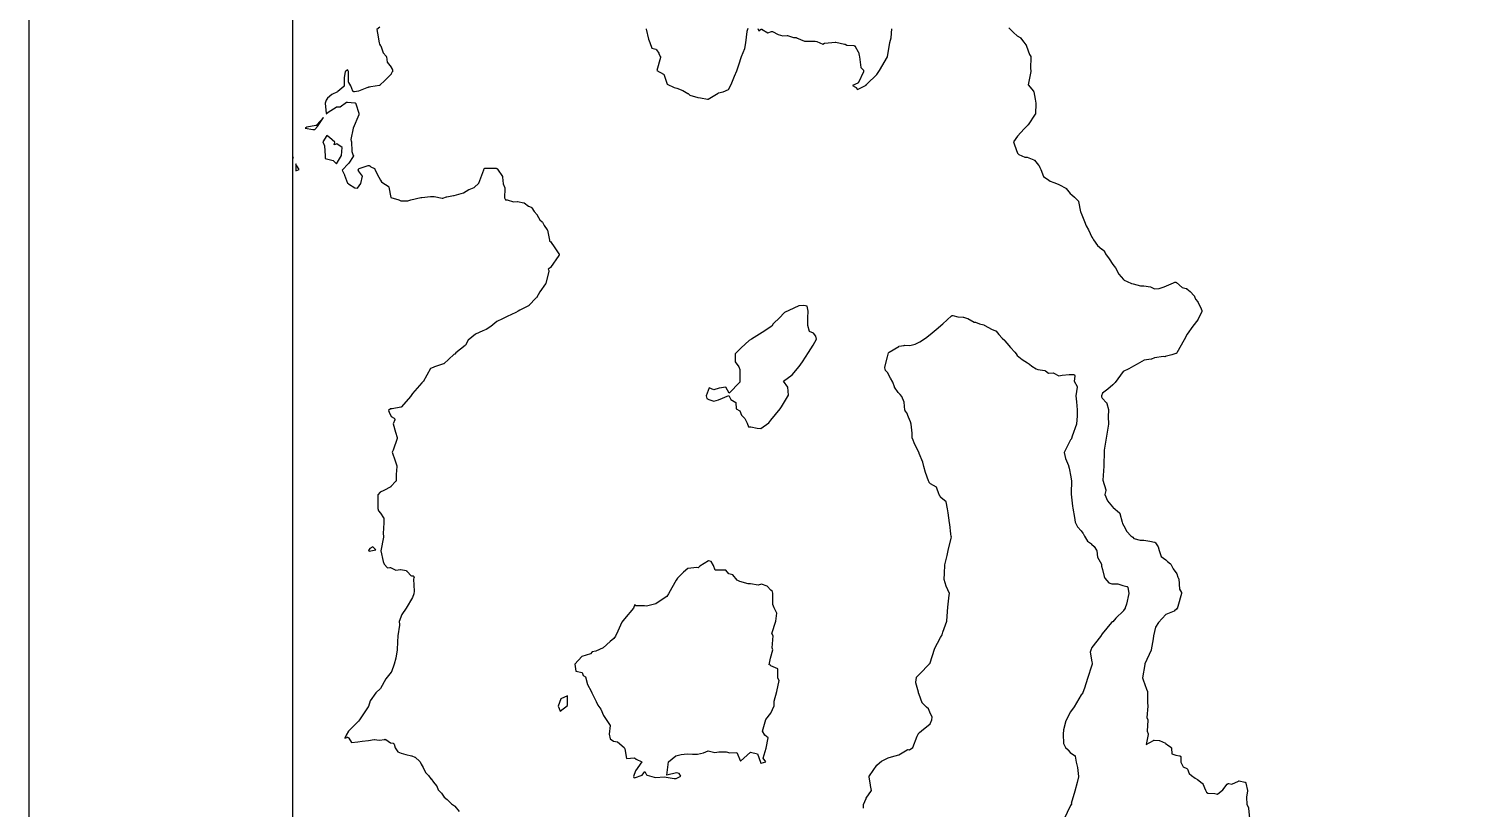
# Model space of a CAD drawing. Header units: millimetres. Extents: x 0 to 600, y 0 to 900.
# Drawn here: x 0 to 71.2, y 190.7 to 229.1 of the extents above; entities that cross this region are included whole.
import ezdxf

# ---------------------------------------------------------------- set-up
doc = ezdxf.new("R2010")
doc.units = ezdxf.units.MM
for name, color, linetype in [('CORTE', 1, 'Continuous'), ('GRABADO', 5, 'Continuous'), ('HOJA', 8, 'Continuous')]:
    doc.layers.add(name, color=color, linetype=linetype)

msp = doc.modelspace()

# ---------------------------------------------------------------- linework, layer by layer
at = {"layer": 'CORTE'}
for points in [[(13, 186.268), (13, 207.597), (13, 207.771), (13, 207.884), (13, 208.196), (13, 209.213), (13, 210.096), (13, 211.652), (13, 233.878)], [(30.394, 229.077), (30.399, 229.06), (30.4, 229.058), (30.522, 228.568), (30.577, 228.408), (30.673, 228.132), (30.87, 228.073), (30.877, 228.072), (30.888, 228.066), (30.898, 228.06), (30.904, 228.053), (30.906, 228.051), (30.91, 228.047), (31.026, 227.882), (31.029, 227.878), (31.031, 227.873), (31.099, 227.72), (31.102, 227.713), (31.105, 227.7), (31.105, 227.689), (31.105, 227.677), (31.103, 227.67), (30.93, 227.028), (31.251, 226.849), (31.255, 226.846), (31.262, 226.842), (31.271, 226.833), (31.278, 226.823), (31.281, 226.817), (31.284, 226.812), (31.285, 226.807), (31.43, 226.35), (31.779, 226.186), (31.907, 226.163), (31.914, 226.163), (32.201, 226.048), (32.207, 226.046), (32.46, 225.894), (32.465, 225.89), (32.559, 225.811), (32.94, 225.698), (32.94, 225.698), (32.948, 225.7), (32.96, 225.7), (32.967, 225.699), (33.082, 225.679), (33.427, 225.623), (33.427, 225.623), (33.451, 225.619), (33.544, 225.67), (33.951, 225.917), (33.961, 225.922), (34.188, 225.976), (34.456, 226.096), (34.587, 226.332), (34.754, 226.745), (34.861, 227.02), (34.958, 227.304), (34.958, 227.305), (35.103, 227.716), (35.259, 228.107), (35.312, 228.395), (35.373, 228.945), (35.374, 228.95), (35.376, 228.957), (35.432, 229.106)], [(35.907, 229.103), (35.948, 228.981), (36.034, 229.049), (36.04, 229.053), (36.044, 229.055), (36.052, 229.06), (36.061, 229.062), (36.07, 229.064), (36.085, 229.064), (36.094, 229.062), (36.1, 229.06), (36.108, 229.058), (36.114, 229.055), (36.402, 228.886), (36.579, 228.952), (36.585, 228.954), (36.594, 228.955), (36.61, 228.955), (36.62, 228.953), (36.629, 228.95), (36.898, 228.807), (37.132, 228.73), (37.338, 228.755), (37.343, 228.755), (37.352, 228.755), (37.361, 228.754), (37.369, 228.752), (37.66, 228.647), (37.798, 228.647), (37.814, 228.643), (38.192, 228.473), (38.692, 228.473), (38.702, 228.473), (38.717, 228.469), (38.721, 228.467), (38.802, 228.458), (38.807, 228.457), (38.813, 228.455), (39.108, 228.328), (39.184, 228.366), (39.196, 228.371), (39.207, 228.372), (39.708, 228.424), (39.742, 228.424), (39.75, 228.423), (40.177, 228.33), (40.184, 228.329), (40.196, 228.324), (40.282, 228.279), (40.637, 228.254), (40.643, 228.253), (40.652, 228.251), (40.661, 228.248), (40.67, 228.243), (40.681, 228.235), (40.69, 228.224), (40.694, 228.218), (40.848, 227.946), (40.85, 227.942), (40.854, 227.934), (40.856, 227.929), (40.9, 227.766), (40.914, 227.704), (40.915, 227.7), (40.974, 227.184), (41.098, 227.04), (41.102, 227.034), (41.106, 227.026), (41.11, 227.017), (41.111, 227.011), (41.113, 227.005), (41.113, 226.994), (41.112, 226.982), (41.11, 226.974), (41.109, 226.969), (41.106, 226.964), (40.852, 226.442), (40.849, 226.436), (40.841, 226.425), (40.833, 226.416), (40.826, 226.411), (40.82, 226.407), (40.557, 226.292), (40.705, 226.208), (40.709, 226.205), (40.714, 226.201), (40.721, 226.195), (40.725, 226.19), (40.804, 226.089), (41.229, 226.313), (41.245, 226.323), (41.246, 226.327), (41.249, 226.334), (41.255, 226.344), (41.26, 226.35), (41.263, 226.353), (41.77, 226.831), (41.886, 227.032), (42.282, 227.709), (42.282, 227.709), (42.398, 228.399), (42.461, 228.64), (42.505, 229.082)], [(48.264, 229.125), (48.499, 228.897), (48.671, 228.739), (48.817, 228.651), (48.822, 228.648), (48.829, 228.642), (48.834, 228.637), (49.006, 228.431), (49.109, 228.299), (49.113, 228.293), (49.118, 228.283), (49.12, 228.279), (49.219, 228.001), (49.289, 227.818), (49.342, 227.724), (49.344, 227.721), (49.347, 227.714), (49.349, 227.705), (49.351, 227.695), (49.351, 227.687), (49.325, 227.134), (49.345, 227.005), (49.346, 226.997), (49.345, 226.988), (49.345, 226.983), (49.223, 226.32), (49.223, 226.318), (49.223, 226.317), (49.477, 226.005), (49.48, 226), (49.481, 225.998), (49.484, 225.992), (49.488, 225.982), (49.489, 225.976), (49.559, 225.62), (49.597, 225.421), (49.598, 225.415), (49.598, 225.409), (49.574, 224.903), (49.572, 224.894), (49.57, 224.887), (49.568, 224.88), (49.563, 224.872), (49.21, 224.352), (49.208, 224.349), (49.204, 224.343), (49.015, 224.164), (48.685, 223.797), (48.493, 223.513), (48.551, 223.367), (48.551, 223.365), (48.693, 222.955), (48.716, 222.923), (48.75, 222.891), (49.056, 222.762), (49.147, 222.765), (49.156, 222.765), (49.171, 222.761), (49.497, 222.628), (49.501, 222.627), (49.509, 222.622), (49.515, 222.618), (49.52, 222.614), (49.525, 222.609), (49.727, 222.373), (49.731, 222.369), (49.736, 222.361), (49.798, 222.249), (49.841, 222.163), (49.843, 222.159), (49.973, 221.805), (50.235, 221.624), (50.292, 221.589), (50.475, 221.508), (50.688, 221.438), (50.693, 221.437), (50.752, 221.408), (51.071, 221.229), (51.076, 221.226), (51.086, 221.218), (51.091, 221.212), (51.292, 220.969), (51.368, 220.912), (51.369, 220.911), (51.502, 220.798), (51.679, 220.611), (51.682, 220.608), (51.687, 220.601), (51.692, 220.592), (51.695, 220.584), (51.697, 220.577), (51.8, 220.07), (51.808, 220.049), (51.831, 220.003), (51.832, 220.001), (51.997, 219.6), (51.998, 219.598), (52.072, 219.386), (52.192, 219.182), (52.195, 219.178), (52.351, 218.824), (52.394, 218.759), (52.427, 218.701), (52.638, 218.414), (52.852, 218.24), (52.853, 218.239), (52.954, 218.149), (52.96, 218.144), (52.967, 218.134), (52.971, 218.127), (52.974, 218.122), (53.019, 218.001), (53.198, 217.751), (53.392, 217.481), (53.452, 217.398), (53.516, 217.319), (53.519, 217.315), (53.523, 217.308), (53.686, 217.007), (53.904, 216.74), (53.943, 216.715), (54.094, 216.647), (54.096, 216.647), (54.312, 216.536), (54.38, 216.529), (54.386, 216.529), (54.742, 216.431), (54.898, 216.436), (54.906, 216.436), (55.235, 216.374), (55.244, 216.371), (55.436, 216.277), (55.663, 216.295), (55.919, 216.376), (56.379, 216.575), (56.38, 216.576), (56.443, 216.601), (56.452, 216.604), (56.463, 216.605), (56.472, 216.605), (56.481, 216.604), (56.49, 216.602), (56.499, 216.598), (56.506, 216.594), (56.51, 216.592), (56.514, 216.589), (56.799, 216.347), (57.003, 216.305), (57.01, 216.304), (57.021, 216.299), (57.028, 216.296), (57.034, 216.292), (57.039, 216.288), (57.199, 216.142), (57.395, 215.932), (57.397, 215.93), (57.403, 215.922), (57.408, 215.914), (57.409, 215.911), (57.465, 215.769), (57.573, 215.636), (57.578, 215.629), (57.703, 215.381), (57.704, 215.377), (57.767, 215.213), (57.769, 215.207), (57.77, 215.2), (57.771, 215.191), (57.771, 215.184), (57.771, 215.177), (57.769, 215.17), (57.767, 215.162), (57.765, 215.156), (57.581, 214.769), (57.578, 214.763), (57.573, 214.756), (57.331, 214.448), (57.054, 214.043), (56.901, 213.77), (56.901, 213.77), (56.531, 213.123), (56.529, 213.12), (56.525, 213.115), (56.521, 213.11), (56.516, 213.105), (56.509, 213.1), (56.501, 213.096), (56.494, 213.093), (56.491, 213.092), (56.296, 213.032), (56.294, 213.032), (55.967, 212.944), (55.957, 212.941), (55.943, 212.941), (55.884, 212.944), (55.442, 212.884), (55.283, 212.815), (55.272, 212.812), (54.924, 212.774), (54.582, 212.567), (54.412, 212.473), (54.168, 212.342), (53.903, 212.213), (53.502, 211.671), (53.498, 211.666), (53.383, 211.551), (53.381, 211.55), (53.145, 211.347), (53.143, 211.346), (52.871, 211.149), (52.824, 211.01), (52.827, 210.969), (52.869, 210.895), (53.081, 210.668), (53.083, 210.666), (53.091, 210.657), (53.097, 210.642), (53.099, 210.636), (53.176, 210.344), (53.178, 210.339), (53.178, 210.332), (53.179, 210.326), (53.178, 210.32), (53.15, 209.985), (53.176, 209.638), (53.177, 209.631), (53.176, 209.621), (53.175, 209.618), (53.103, 209.218), (53.061, 208.931), (53.061, 208.93), (52.961, 208.34), (52.963, 208.243), (52.963, 208.24), (52.935, 207.618), (52.94, 207.55), (52.94, 207.545), (52.893, 206.87), (53.041, 206.393), (53.042, 206.388), (53.043, 206.38), (53.044, 206.372), (53.044, 206.366), (53.043, 206.36), (53.041, 206.353), (52.989, 206.163), (53.124, 205.837), (53.378, 205.543), (53.38, 205.542), (53.385, 205.539), (53.387, 205.538), (53.391, 205.534), (53.407, 205.519), (53.707, 205.259), (53.712, 205.254), (53.721, 205.243), (53.727, 205.23), (53.729, 205.222), (53.845, 204.791), (53.868, 204.723), (53.92, 204.612), (54.083, 204.343), (54.275, 204.128), (54.365, 204.052), (54.368, 204.049), (54.416, 203.998), (54.732, 203.912), (54.906, 203.909), (54.911, 203.908), (55.209, 203.858), (55.211, 203.858), (55.443, 203.808), (55.448, 203.806), (55.458, 203.802), (55.471, 203.793), (55.476, 203.788), (55.48, 203.783), (55.484, 203.778), (55.611, 203.58), (55.613, 203.575), (55.614, 203.572), (55.675, 203.405), (55.676, 203.403), (55.764, 203.1), (55.99, 202.945), (55.994, 202.941), (56.082, 202.86), (56.232, 202.743), (56.234, 202.741), (56.241, 202.735), (56.247, 202.725), (56.249, 202.721), (56.366, 202.504), (56.532, 202.259), (56.535, 202.253), (56.537, 202.248), (56.594, 202.095), (56.626, 202.02), (56.628, 202.015), (56.631, 202.006), (56.631, 202), (56.678, 201.499), (56.762, 201.327), (56.766, 201.317), (56.768, 201.308), (56.768, 201.305), (56.769, 201.297), (56.768, 201.288), (56.768, 201.283), (56.767, 201.278), (56.585, 200.645), (56.578, 200.589), (56.577, 200.584), (56.575, 200.577), (56.572, 200.57), (56.567, 200.561), (56.561, 200.554), (56.522, 200.511), (56.519, 200.509), (56.426, 200.423), (56.419, 200.417), (56.407, 200.41), (55.989, 200.241), (55.643, 199.862), (55.492, 199.625), (55.383, 199.202), (55.378, 199.05), (55.377, 199.044), (55.276, 198.502), (55.274, 198.495), (55.271, 198.489), (54.966, 197.813), (54.963, 197.808), (54.959, 197.801), (54.959, 197.799), (54.958, 197.793), (54.854, 197.135), (54.884, 197.039), (54.97, 196.802), (55.051, 196.569), (55.094, 196.459), (55.095, 196.456), (55.097, 196.447), (55.098, 196.439), (55.098, 196.436), (55.09, 195.898), (55.109, 195.747), (55.109, 195.74), (55.109, 195.735), (55.069, 195.18), (55.108, 195.068), (55.11, 195.061), (55.112, 195.049), (55.079, 194.499), (55.119, 194.37), (55.12, 194.366), (55.121, 194.36), (55.122, 194.351), (55.121, 194.345), (55.121, 194.34), (55.031, 193.843), (55.385, 194.049), (55.394, 194.054), (55.412, 194.059), (55.424, 194.059), (55.665, 194.045), (55.673, 194.044), (55.682, 194.042), (55.688, 194.04), (55.98, 193.908), (55.984, 193.906), (55.987, 193.904), (56.079, 193.836), (56.243, 193.715), (56.246, 193.713), (56.25, 193.71), (56.256, 193.702), (56.264, 193.69), (56.269, 193.678), (56.271, 193.668), (56.293, 193.387), (56.485, 193.327), (56.678, 193.296), (56.681, 193.295), (56.69, 193.293), (56.7, 193.288), (56.704, 193.286), (56.708, 193.283), (56.715, 193.277), (56.721, 193.271), (56.725, 193.266), (56.731, 193.256), (56.735, 193.247), (56.737, 193.238), (56.738, 193.23), (56.739, 193.224), (56.739, 192.979), (56.845, 192.751), (57.023, 192.672), (57.029, 192.669), (57.033, 192.666), (57.038, 192.662), (57.043, 192.657), (57.046, 192.654), (57.055, 192.644), (57.06, 192.633), (57.141, 192.427), (57.255, 192.325), (57.443, 192.184), (57.549, 192.129), (57.554, 192.126), (57.793, 191.946), (57.8, 191.94), (57.808, 191.93), (57.813, 191.924), (57.816, 191.917), (57.95, 191.604), (58.002, 191.497), (58.063, 191.45), (58.405, 191.437), (58.408, 191.437), (58.414, 191.436), (58.54, 191.401), (58.804, 191.625), (59.024, 191.898), (59.028, 191.902), (59.032, 191.906), (59.04, 191.912), (59.048, 191.917), (59.052, 191.919), (59.057, 191.921), (59.069, 191.925), (59.09, 191.925), (59.098, 191.923), (59.25, 191.889), (59.576, 192.051), (59.588, 192.056), (59.6, 192.057), (59.607, 192.057), (59.614, 192.057), (59.883, 192.001), (59.891, 192), (59.908, 191.992), (59.919, 191.984), (59.924, 191.98), (59.929, 191.975), (59.933, 191.969), (59.937, 191.963), (59.94, 191.955), (59.942, 191.949), (59.944, 191.944), (60.017, 191.586), (60.018, 191.58), (60.018, 191.574), (60.018, 191.57), (60.018, 191.564), (59.971, 191.261), (59.985, 190.899), (60.068, 190.747), (60.072, 190.74), (60.074, 190.732), (60.076, 190.727), (60.076, 190.721), (60.122, 190.2)]]:
    msp.add_lwpolyline(points, dxfattribs=at)
for points in [[(36.442, 209.686), (36.543, 209.81), (36.999, 210.37), (37.06, 210.464), (37.404, 211.039), (37.383, 211.436), (37.164, 211.731), (37.595, 212.041), (37.93, 212.455), (38.108, 212.692), (38.405, 213.144), (38.627, 213.505), (38.793, 213.808), (38.758, 213.945), (38.644, 214.095), (38.439, 214.187), (38.364, 214.483), (38.364, 214.853), (38.382, 215.181), (38.326, 215.42), (38.162, 215.468), (37.916, 215.445), (37.678, 215.334), (37.22, 215.123), (37.176, 215.087), (36.979, 214.871), (36.66, 214.564), (36.587, 214.44), (36.118, 214.13), (35.715, 213.892), (35.596, 213.802), (35.469, 213.736), (35.085, 213.381), (34.781, 213.073), (34.781, 212.695), (34.973, 212.445), (35.019, 212.303), (35.019, 211.684), (34.497, 211.146), (34.319, 211.432), (34.003, 211.395), (33.742, 211.315), (33.507, 211.414), (33.36, 211.016), (33.393, 210.887), (33.494, 210.826), (33.734, 210.758), (33.964, 210.811), (34.478, 211.024), (34.568, 210.826), (34.817, 210.682), (34.836, 210.37), (35.011, 210.27), (35.097, 210.059), (35.258, 209.892), (35.374, 209.661), (35.437, 209.483), (35.562, 209.489), (35.874, 209.418), (36.057, 209.399), (36.442, 209.686)], [(31.877, 192.178), (32.103, 192.296), (32.021, 192.43), (31.896, 192.458), (31.414, 192.341), (31.505, 193.001), (31.862, 193.295), (32.119, 193.35), (32.416, 193.395), (32.677, 193.377), (32.934, 193.377), (33.224, 193.44), (33.458, 193.539), (33.784, 193.459), (33.981, 193.494), (34.343, 193.494), (34.519, 193.437), (34.875, 193.459), (35.045, 193.031), (35.534, 193.476), (35.892, 193.398), (36.037, 192.987), (36.057, 192.929), (36.071, 192.927), (36.296, 193), (36.163, 193.17), (36.32, 193.674), (36.406, 194.17), (36.251, 194.302), (36.127, 194.514), (36.296, 195.08), (36.537, 195.399), (36.712, 195.756), (36.705, 195.987), (36.834, 196.453), (36.952, 196.995), (36.892, 197.111), (36.892, 197.567), (36.534, 197.729), (36.53, 197.752), (36.465, 197.764), (36.528, 198.105), (36.648, 198.512), (36.603, 198.608), (36.655, 199.198), (36.598, 199.31), (36.792, 199.923), (36.838, 200.311), (36.705, 200.571), (36.638, 200.735), (36.638, 201.291), (36.624, 201.383), (36.549, 201.452), (36.354, 201.652), (36.078, 201.745), (35.917, 201.693), (35.548, 201.765), (35.432, 201.765), (35.007, 201.874), (34.975, 201.889), (34.887, 201.931), (34.678, 202.203), (34.467, 202.245), (34.333, 202.426), (33.792, 202.426), (33.722, 202.654), (33.596, 202.86), (33.476, 202.893), (33.043, 202.626), (32.962, 202.55), (32.903, 202.567), (32.451, 202.521), (32.246, 202.333), (31.95, 202.031), (31.874, 201.947), (31.664, 201.559), (31.507, 201.259), (31.425, 201.129), (31.282, 201.06), (30.883, 200.771), (30.424, 200.653), (30.317, 200.683), (29.894, 200.683), (29.837, 200.734), (29.774, 200.564), (29.34, 200.03), (29.205, 199.868), (29.008, 199.421), (28.888, 199.176), (28.815, 199.063), (28.626, 198.915), (28.277, 198.614), (27.919, 198.447), (27.749, 198.404), (27.652, 198.319), (27.233, 198.176), (26.896, 197.8), (26.944, 197.467), (27.244, 197.391), (27.306, 197.253), (27.421, 197.175), (27.515, 196.799), (27.692, 196.467), (27.724, 196.394), (27.78, 196.301), (27.933, 195.973), (28.021, 195.779), (28.162, 195.594), (28.302, 195.279), (28.368, 195.179), (28.428, 195.087), (28.628, 194.788), (28.584, 194.355), (28.63, 194.131), (28.789, 194.006), (28.982, 193.984), (29.316, 193.706), (29.333, 193.677), (29.353, 193.642), (29.438, 193.165), (29.829, 193.19), (29.916, 193.121), (30.196, 192.991), (29.871, 192.559), (29.77, 192.274), (29.795, 192.228), (29.819, 192.21), (30.206, 192.332), (30.342, 192.513), (30.415, 192.36), (30.453, 192.337), (30.803, 192.246), (30.861, 192.226), (31.311, 192.256), (31.385, 192.244), (31.779, 192.178), (31.877, 192.178)], [(26.533, 195.776), (26.533, 196.242), (26.204, 196.101), (26.068, 195.74), (26.109, 195.628), (26.173, 195.492), (26.533, 195.776)]]:
    msp.add_lwpolyline(points, close=True, dxfattribs=at)
at = {"layer": 'GRABADO'}
for points in [[(13, 190.714), (13, 215.903), (13, 215.903), (13, 216.03), (13, 222.737), (13.024, 222.737), (13.005, 222.783), (13.003, 222.788), (13.001, 222.795), (13, 222.802), (13, 222.807), (13, 241.224)], [(17.285, 229.17), (17.142, 229.048), (17.165, 228.868), (17.253, 228.398), (17.266, 228.33), (17.322, 228.246), (17.326, 228.239), (17.454, 227.901), (17.591, 227.735), (17.595, 227.729), (17.598, 227.725), (17.6, 227.72), (17.603, 227.713), (17.605, 227.706), (17.606, 227.7), (17.643, 227.443), (17.841, 227.188), (17.844, 227.184), (17.896, 227.094), (17.898, 227.089), (17.899, 227.086), (17.902, 227.078), (17.904, 227.067), (17.907, 226.996), (17.907, 226.989), (17.906, 226.979), (17.903, 226.969), (17.901, 226.963), (17.899, 226.96), (17.845, 226.866), (17.842, 226.861), (17.837, 226.855), (17.512, 226.514), (17.308, 226.316), (17.304, 226.312), (17.299, 226.308), (17.29, 226.303), (17.278, 226.299), (17.272, 226.297), (16.833, 226.227), (16.755, 226.202), (16.748, 226.2), (16.739, 226.199), (16.726, 226.199), (16.723, 226.2), (16.238, 226.012), (16.232, 226.01), (16.226, 226.009), (16.035, 225.977), (16.029, 225.976), (16.022, 225.976), (16.013, 225.977), (15.999, 225.981), (15.99, 225.985), (15.985, 225.988), (15.979, 225.992), (15.974, 225.996), (15.965, 226.005), (15.958, 226.017), (15.857, 226.267), (15.757, 226.437), (15.754, 226.441), (15.751, 226.45), (15.748, 226.46), (15.746, 226.469), (15.746, 226.473), (15.746, 226.976), (15.709, 227.046), (15.693, 227.057), (15.57, 226.955), (15.529, 226.677), (15.529, 226.297), (15.528, 226.291), (15.527, 226.286), (15.526, 226.28), (15.523, 226.271), (15.521, 226.266), (15.519, 226.262), (15.513, 226.254), (15.506, 226.246), (15.214, 225.994), (15.212, 225.992), (15.204, 225.986), (14.919, 225.854), (14.699, 225.667), (14.634, 225.572), (14.588, 225.423), (14.648, 224.918), (14.649, 224.911), (14.648, 224.899), (14.647, 224.895), (14.74, 224.97), (14.743, 224.973), (15.128, 225.224), (15.135, 225.228), (15.139, 225.23), (15.151, 225.234), (15.164, 225.235), (15.329, 225.235), (15.649, 225.463), (15.656, 225.467), (15.662, 225.469), (15.672, 225.473), (15.685, 225.474), (15.692, 225.474), (16.045, 225.443), (16.051, 225.442), (16.059, 225.44), (16.068, 225.435), (16.076, 225.431), (16.084, 225.424), (16.09, 225.418), (16.096, 225.41), (16.1, 225.403), (16.103, 225.397), (16.105, 225.393), (16.242, 224.929), (16.243, 224.923), (16.25, 224.876), (16.251, 224.87), (16.251, 224.861), (16.251, 224.853), (16.249, 224.846), (16.247, 224.839), (15.969, 224.193), (15.849, 223.635), (15.879, 223.545), (15.881, 223.539), (15.883, 223.53), (15.909, 223.036), (15.976, 222.851), (15.977, 222.848), (15.979, 222.84), (15.98, 222.827), (15.98, 222.819), (15.978, 222.81), (15.975, 222.8), (15.971, 222.792), (15.968, 222.787), (15.749, 222.461), (15.745, 222.456), (15.422, 222.12), (15.548, 221.888), (15.55, 221.883), (15.699, 221.483), (15.72, 221.467), (15.725, 221.461), (15.739, 221.444), (16.049, 221.256), (16.178, 221.23), (16.345, 221.47), (16.437, 221.829), (16.237, 222.09), (16.23, 222.1), (16.227, 222.109), (16.226, 222.113), (16.225, 222.119), (16.223, 222.128), (16.223, 222.138), (16.225, 222.148), (16.228, 222.159), (16.231, 222.166), (16.235, 222.172), (16.243, 222.184), (16.253, 222.193), (16.26, 222.197), (16.268, 222.202), (16.713, 222.355), (16.719, 222.356), (16.728, 222.358), (16.741, 222.358), (16.75, 222.356), (16.762, 222.353), (16.773, 222.347), (16.779, 222.343), (16.783, 222.34), (16.845, 222.284), (17.014, 222.198), (17.019, 222.194), (17.026, 222.189), (17.035, 222.18), (17.04, 222.172), (17.042, 222.168), (17.044, 222.165), (17.146, 221.93), (17.323, 221.623), (17.361, 221.549), (17.43, 221.501), (17.691, 221.334), (17.698, 221.33), (17.707, 221.321), (17.71, 221.318), (17.715, 221.311), (17.72, 221.303), (17.723, 221.296), (17.726, 221.286), (17.818, 220.773), (18.213, 220.666), (18.219, 220.664), (18.224, 220.661), (18.321, 220.612), (18.659, 220.612), (18.806, 220.657), (19.302, 220.776), (19.311, 220.778), (19.318, 220.778), (19.345, 220.778), (19.782, 220.818), (19.858, 220.828), (19.863, 220.829), (19.88, 220.829), (19.893, 220.826), (19.898, 220.824), (19.901, 220.823), (19.962, 220.818), (20.348, 220.748), (20.381, 220.748), (20.57, 220.814), (20.576, 220.817), (20.906, 220.868), (20.909, 220.868), (20.943, 220.871), (21.409, 221.007), (21.672, 221.165), (21.676, 221.168), (21.922, 221.276), (22.154, 221.482), (22.401, 222.138), (22.405, 222.154), (22.406, 222.158), (22.408, 222.163), (22.42, 222.187), (22.424, 222.194), (22.429, 222.2), (22.436, 222.207), (22.443, 222.212), (22.447, 222.215), (22.457, 222.22), (22.475, 222.225), (22.496, 222.225), (22.516, 222.219), (22.521, 222.216), (23.013, 222.216), (23.025, 222.215), (23.035, 222.212), (23.042, 222.208), (23.053, 222.202), (23.058, 222.198), (23.059, 222.197), (23.06, 222.196), (23.067, 222.192), (23.076, 222.182), (23.08, 222.178), (23.322, 221.809), (23.325, 221.804), (23.328, 221.798), (23.331, 221.789), (23.332, 221.782), (23.333, 221.777), (23.35, 221.456), (23.44, 221.253), (23.442, 221.249), (23.444, 221.243), (23.446, 221.231), (23.446, 221.224), (23.43, 220.756), (23.465, 220.666), (23.529, 220.668), (23.538, 220.668), (23.546, 220.667), (23.55, 220.666), (23.875, 220.568), (24.053, 220.574), (24.06, 220.574), (24.371, 220.52), (24.382, 220.516), (24.39, 220.512), (24.395, 220.509), (24.613, 220.343), (24.733, 220.298), (24.738, 220.297), (24.75, 220.29), (24.756, 220.286), (24.761, 220.282), (24.768, 220.275), (24.773, 220.268), (24.879, 220.094), (25.029, 219.93), (25.032, 219.927), (25.036, 219.921), (25.039, 219.915), (25.159, 219.682), (25.28, 219.581), (25.285, 219.576), (25.292, 219.566), (25.296, 219.559), (25.375, 219.393), (25.525, 219.185), (25.529, 219.179), (25.534, 219.167), (25.642, 218.676), (25.644, 218.67), (25.644, 218.66), (25.644, 218.653), (25.641, 218.632), (25.645, 218.631), (25.651, 218.629), (25.661, 218.625), (25.674, 218.615), (25.682, 218.605), (25.901, 218.298), (26.105, 218.009), (26.109, 218.004), (26.112, 217.997), (26.115, 217.991), (26.117, 217.981), (26.119, 217.971), (26.119, 217.959), (26.117, 217.949), (26.115, 217.94), (26.112, 217.934), (26.11, 217.93), (26.106, 217.924), (25.684, 217.328), (25.679, 217.322), (25.673, 217.316), (25.67, 217.313), (25.579, 217.244), (25.603, 217.175), (25.605, 217.168), (25.606, 217.162), (25.607, 217.156), (25.607, 217.146), (25.606, 217.137), (25.461, 216.557), (25.46, 216.553), (25.456, 216.543), (25.451, 216.534), (25.162, 216.137), (24.992, 215.842), (24.988, 215.836), (24.985, 215.832), (24.629, 215.458), (24.625, 215.455), (24.622, 215.453), (24.618, 215.45), (24.612, 215.446), (24.175, 215.234), (24.093, 215.182), (23.989, 215.122), (23.987, 215.121), (23.563, 214.911), (23.327, 214.807), (23.049, 214.676), (22.757, 214.434), (22.754, 214.431), (22.528, 214.283), (22.522, 214.279), (22.353, 214.209), (22.003, 214.055), (21.637, 213.75), (21.506, 213.507), (21.502, 213.5), (21.493, 213.49), (21.487, 213.484), (21.035, 213.137), (20.972, 213.07), (20.969, 213.067), (20.961, 213.061), (20.934, 213.044), (20.443, 212.595), (20.438, 212.591), (20.433, 212.588), (20.428, 212.585), (20.423, 212.583), (20.419, 212.582), (19.982, 212.449), (19.904, 212.409), (19.779, 212.351), (19.412, 211.709), (19.407, 211.702), (19.4, 211.696), (19.358, 211.661), (18.886, 211.135), (18.793, 210.981), (18.79, 210.976), (18.358, 210.471), (18.349, 210.462), (18.339, 210.456), (18.33, 210.452), (18.32, 210.448), (17.894, 210.381), (17.892, 210.38), (17.808, 210.372), (17.707, 210.298), (17.739, 210.206), (17.838, 209.992), (17.984, 209.912), (17.989, 209.908), (17.995, 209.904), (18.002, 209.896), (18.006, 209.89), (18.009, 209.886), (18.013, 209.878), (18.016, 209.87), (18.018, 209.864), (18.019, 209.857), (18.019, 209.849), (18.019, 209.843), (18.018, 209.837), (18.017, 209.83), (18.015, 209.825), (17.94, 209.627), (18.05, 209.221), (18.141, 208.959), (18.142, 208.953), (18.144, 208.943), (18.144, 208.931), (18.142, 208.921), (18.141, 208.914), (17.946, 208.343), (17.944, 208.338), (17.892, 208.236), (18.034, 207.814), (18.119, 207.569), (18.122, 207.56), (18.123, 207.548), (18.122, 207.541), (18.081, 207.149), (18.091, 206.851), (18.091, 206.841), (18.089, 206.833), (18.088, 206.829), (18.084, 206.82), (18.079, 206.811), (18.075, 206.805), (17.833, 206.542), (17.827, 206.537), (17.82, 206.532), (17.487, 206.35), (17.484, 206.349), (17.303, 206.271), (17.186, 206.132), (17.193, 205.975), (17.193, 205.47), (17.214, 205.346), (17.314, 205.236), (17.317, 205.232), (17.471, 205.01), (17.473, 205.007), (17.476, 205.001), (17.48, 204.992), (17.481, 204.984), (17.483, 204.977), (17.483, 204.971), (17.483, 204.767), (17.452, 204.235), (17.469, 204.081), (17.469, 204.074), (17.468, 204.066), (17.468, 204.062), (17.338, 203.384), (17.442, 202.858), (17.501, 202.727), (17.653, 202.554), (17.773, 202.566), (17.78, 202.567), (17.797, 202.565), (17.808, 202.561), (18.07, 202.438), (18.295, 202.466), (18.299, 202.467), (18.31, 202.467), (18.318, 202.465), (18.582, 202.407), (18.587, 202.406), (18.592, 202.404), (18.599, 202.4), (18.606, 202.396), (18.611, 202.391), (18.616, 202.387), (18.843, 202.139), (18.866, 202.15), (18.882, 202.154), (18.903, 202.154), (18.924, 202.148), (18.94, 202.138), (18.946, 202.132), (18.952, 202.125), (18.957, 202.117), (18.961, 202.11), (18.964, 202.103), (18.965, 202.098), (18.967, 202.09), (18.968, 202.079), (18.967, 202.067), (18.965, 202.06), (18.944, 201.983), (18.975, 201.397), (18.975, 201.392), (18.975, 201.387), (18.961, 201.284), (18.96, 201.279), (18.959, 201.274), (18.897, 201.093), (18.895, 201.089), (18.892, 201.082), (18.581, 200.566), (18.58, 200.564), (18.37, 200.253), (18.23, 199.899), (18.252, 199.752), (18.253, 199.747), (18.253, 199.736), (18.252, 199.731), (18.174, 199.204), (18.147, 198.903), (18.142, 198.514), (18.141, 198.509), (18.074, 198.101), (18.073, 198.098), (17.994, 197.803), (17.992, 197.799), (17.85, 197.432), (17.847, 197.426), (17.841, 197.416), (17.576, 197.088), (17.322, 196.61), (17.32, 196.606), (17.315, 196.599), (17.094, 196.385), (16.803, 195.997), (16.719, 195.717), (16.717, 195.712), (16.714, 195.704), (16.71, 195.699), (16.274, 195.064), (16.236, 195.004), (16.232, 194.997), (15.748, 194.498), (15.625, 194.317), (15.565, 194.154), (15.657, 194.196), (15.663, 194.2), (15.68, 194.204), (15.696, 194.204), (15.705, 194.202), (15.715, 194.2), (15.723, 194.195), (15.729, 194.192), (15.737, 194.186), (15.744, 194.18), (15.75, 194.173), (15.753, 194.168), (15.886, 193.945), (16.201, 193.977), (16.413, 194.019), (16.417, 194.021), (16.724, 194.043), (17.002, 194.102), (17.01, 194.103), (17.019, 194.103), (17.026, 194.103), (17.258, 194.057), (17.527, 194.103), (17.533, 194.104), (17.542, 194.104), (17.551, 194.103), (17.56, 194.101), (17.569, 194.098), (17.576, 194.093), (17.809, 193.938), (17.934, 193.913), (17.935, 193.913), (17.947, 193.91), (17.963, 193.9), (17.969, 193.895), (17.977, 193.887), (17.985, 193.874), (17.989, 193.865), (17.99, 193.86), (18.035, 193.688), (18.175, 193.485), (18.328, 193.429), (18.56, 193.352), (18.841, 193.299), (18.849, 193.297), (18.855, 193.295), (19.007, 193.229), (19.013, 193.226), (19.019, 193.223), (19.022, 193.22), (19.261, 193.015), (19.27, 193.004), (19.275, 192.995), (19.327, 192.877), (19.415, 192.724), (19.417, 192.72), (19.529, 192.467), (19.678, 192.322), (19.682, 192.318), (19.803, 192.166), (19.805, 192.165), (19.931, 191.988), (20.074, 191.811), (20.077, 191.808), (20.081, 191.8), (20.084, 191.794), (20.154, 191.615), (20.316, 191.451), (20.321, 191.447), (20.449, 191.259), (20.598, 191.148), (20.602, 191.145), (20.821, 190.935), (20.906, 190.866), (20.96, 190.831), (20.964, 190.828), (20.968, 190.824), (20.972, 190.82), (21.196, 190.548)], [(41.11, 190.715), (41.11, 190.881), (41.11, 190.886), (41.111, 190.894), (41.114, 190.904), (41.238, 191.196), (41.24, 191.202), (41.243, 191.207), (41.501, 191.588), (41.444, 191.839), (41.443, 191.842), (41.387, 192.257), (41.386, 192.262), (41.386, 192.273), (41.388, 192.284), (41.391, 192.294), (41.393, 192.299), (41.395, 192.303), (41.399, 192.309), (41.77, 192.833), (41.775, 192.839), (41.78, 192.843), (41.99, 193.022), (41.997, 193.027), (42.318, 193.191), (42.325, 193.194), (42.486, 193.24), (42.845, 193.349), (43.263, 193.59), (43.269, 193.592), (43.274, 193.594), (43.287, 193.597), (43.298, 193.597), (43.376, 193.593), (43.539, 193.705), (43.756, 194.255), (43.822, 194.384), (43.827, 194.393), (43.835, 194.403), (43.868, 194.435), (43.956, 194.521), (44.383, 194.859), (44.479, 195.064), (44.484, 195.187), (44.374, 195.447), (44.373, 195.449), (44.315, 195.607), (44.216, 195.682), (44.212, 195.686), (44.014, 195.881), (44.009, 195.886), (44.004, 195.893), (43.999, 195.901), (43.996, 195.908), (43.851, 196.307), (43.823, 196.368), (43.821, 196.373), (43.819, 196.379), (43.818, 196.386), (43.817, 196.393), (43.816, 196.423), (43.682, 196.89), (43.68, 196.897), (43.68, 196.904), (43.679, 196.912), (43.68, 196.92), (43.714, 197.142), (43.714, 197.147), (43.716, 197.154), (43.721, 197.164), (43.726, 197.173), (43.731, 197.179), (43.866, 197.32), (44.354, 197.828), (44.363, 197.835), (44.371, 197.839), (44.385, 197.846), (44.386, 197.855), (44.387, 197.862), (44.389, 197.869), (44.6, 198.541), (44.601, 198.545), (44.604, 198.551), (44.9, 199.115), (44.973, 199.241), (45.006, 199.381), (45.007, 199.386), (45.209, 199.924), (45.249, 200.389), (45.265, 200.605), (45.265, 200.606), (45.331, 201.193), (45.339, 201.284), (45.178, 201.645), (45.177, 201.649), (45.077, 201.969), (45.075, 201.974), (45.074, 201.982), (45.073, 201.991), (45.095, 202.266), (45.107, 202.692), (45.108, 202.698), (45.108, 202.702), (45.229, 203.149), (45.271, 203.395), (45.416, 204.003), (45.433, 204.075), (45.432, 204.081), (45.431, 204.085), (45.414, 204.221), (45.354, 204.677), (45.34, 204.757), (45.268, 205.258), (45.238, 205.452), (45.181, 205.801), (44.916, 206.013), (44.91, 206.019), (44.902, 206.028), (44.876, 206.082), (44.852, 206.111), (44.849, 206.115), (44.843, 206.125), (44.84, 206.132), (44.696, 206.522), (44.402, 206.686), (44.396, 206.69), (44.39, 206.695), (44.344, 206.748), (44.34, 206.753), (44.334, 206.762), (44.332, 206.767), (44.308, 206.825), (44.156, 207.237), (44.155, 207.241), (44.079, 207.529), (44.022, 207.754), (43.85, 208.179), (43.843, 208.2), (43.84, 208.205), (43.84, 208.205), (43.633, 208.615), (43.515, 208.907), (43.513, 208.911), (43.51, 208.922), (43.509, 208.929), (43.509, 208.934), (43.509, 209.178), (43.446, 209.618), (43.42, 209.735), (43.328, 209.961), (43.244, 210.171), (43.159, 210.28), (43.156, 210.285), (43.151, 210.293), (43.148, 210.301), (43.146, 210.31), (43.145, 210.316), (43.102, 210.706), (42.986, 210.982), (42.904, 211.085), (42.819, 211.172), (42.815, 211.177), (42.634, 211.441), (42.632, 211.444), (42.629, 211.45), (42.627, 211.455), (42.549, 211.685), (42.443, 211.887), (42.291, 212.156), (42.209, 212.243), (42.205, 212.247), (42.202, 212.251), (42.198, 212.258), (42.195, 212.264), (42.194, 212.268), (42.154, 212.389), (42.153, 212.393), (42.152, 212.399), (42.152, 212.407), (42.152, 212.415), (42.153, 212.424), (42.28, 212.932), (42.34, 213.127), (42.343, 213.134), (42.346, 213.14), (42.349, 213.146), (42.354, 213.152), (42.362, 213.161), (42.372, 213.167), (42.839, 213.448), (42.844, 213.45), (42.854, 213.454), (43.106, 213.499), (43.113, 213.5), (43.119, 213.5), (43.39, 213.484), (43.658, 213.557), (43.882, 213.677), (44.162, 213.86), (44.396, 214.036), (44.779, 214.366), (44.92, 214.476), (45.013, 214.55), (45.44, 214.948), (45.443, 214.951), (45.445, 214.952), (45.453, 214.958), (45.466, 214.963), (45.471, 214.965), (45.48, 214.967), (45.498, 214.967), (45.508, 214.964), (45.747, 214.895), (46.013, 214.886), (46.021, 214.886), (46.032, 214.883), (46.226, 214.825), (46.234, 214.824), (46.244, 214.818), (46.552, 214.644), (46.591, 214.647), (46.598, 214.647), (46.606, 214.646), (46.616, 214.644), (46.826, 214.564), (47.033, 214.503), (47.039, 214.501), (47.045, 214.498), (47.089, 214.474), (47.09, 214.473), (47.405, 214.287), (47.602, 214.221), (47.609, 214.219), (47.622, 214.212), (47.633, 214.203), (47.777, 214.033), (47.931, 213.851), (48.068, 213.735), (48.072, 213.731), (48.074, 213.729), (48.162, 213.611), (48.338, 213.389), (48.553, 213.156), (48.624, 213.085), (48.627, 213.082), (48.631, 213.077), (48.681, 213.007), (48.921, 212.804), (49.187, 212.642), (49.191, 212.639), (49.274, 212.572), (49.399, 212.471), (49.612, 212.35), (49.694, 212.31), (50.034, 212.257), (50.037, 212.257), (50.049, 212.254), (50.058, 212.25), (50.064, 212.247), (50.218, 212.134), (50.457, 212.14), (50.462, 212.14), (50.472, 212.139), (50.486, 212.135), (50.729, 212.001), (50.889, 212.032), (50.893, 212.033), (51.236, 212.061), (51.446, 212.061), (51.457, 212.061), (51.473, 212.056), (51.482, 212.051), (51.491, 212.045), (51.498, 212.038), (51.501, 212.036), (51.506, 212.029), (51.51, 212.021), (51.512, 212.017), (51.515, 212.012), (51.517, 212.003), (51.518, 211.997), (51.519, 211.991), (51.519, 211.98), (51.48, 211.729), (51.623, 211.474), (51.626, 211.468), (51.627, 211.464), (51.629, 211.458), (51.63, 211.452), (51.631, 211.445), (51.631, 211.435), (51.571, 211.018), (51.601, 210.714), (51.636, 210.33), (51.636, 210.325), (51.623, 210.037), (51.592, 209.626), (51.592, 209.621), (51.59, 209.611), (51.391, 209.026), (51.391, 209.026), (51.352, 208.912), (51.349, 208.904), (51.343, 208.894), (51.304, 208.84), (50.991, 208.231), (51.056, 207.924), (51.201, 207.576), (51.203, 207.57), (51.23, 207.452), (51.313, 207.02), (51.339, 206.903), (51.34, 206.899), (51.345, 206.86), (51.345, 206.855), (51.335, 206.19), (51.338, 206.167), (51.398, 205.587), (51.419, 205.478), (51.5, 205.028), (51.531, 204.791), (51.642, 204.567), (51.82, 204.36), (51.912, 204.248), (51.918, 204.242), (51.923, 204.232), (51.983, 204.111), (52.137, 203.856), (52.331, 203.723), (52.335, 203.719), (52.461, 203.603), (52.466, 203.599), (52.472, 203.591), (52.582, 203.421), (52.586, 203.415), (52.589, 203.408), (52.591, 203.402), (52.593, 203.395), (52.594, 203.39), (52.63, 203.071), (52.823, 202.722), (52.826, 202.717), (52.829, 202.709), (52.831, 202.703), (52.833, 202.694), (52.836, 202.635), (52.881, 202.465), (52.957, 202.119), (52.998, 202.033), (53.192, 201.814), (53.344, 201.76), (53.62, 201.755), (53.627, 201.755), (53.638, 201.753), (53.873, 201.681), (54.074, 201.632), (54.081, 201.629), (54.087, 201.627), (54.096, 201.621), (54.102, 201.616), (54.107, 201.611), (54.114, 201.603), (54.122, 201.589), (54.125, 201.579), (54.125, 201.576), (54.178, 201.307), (54.178, 201.303), (54.179, 201.296), (54.178, 201.286), (54.177, 201.281), (54.062, 200.764), (54.061, 200.76), (53.998, 200.575), (53.995, 200.569), (53.992, 200.564), (53.916, 200.442), (53.912, 200.435), (53.541, 200.063), (53.386, 199.896), (53.382, 199.893), (53.377, 199.888), (53.372, 199.884), (53.313, 199.85), (52.869, 199.305), (52.785, 199.172), (52.783, 199.168), (52.35, 198.625), (52.296, 198.494), (52.267, 198.39), (52.359, 197.915), (52.372, 197.858), (52.373, 197.853), (52.374, 197.842), (52.373, 197.832), (52.369, 197.809), (52.358, 197.761), (52.357, 197.758), (52.143, 197.106), (51.992, 196.624), (51.991, 196.622), (51.91, 196.406), (51.907, 196.399), (51.903, 196.394), (51.901, 196.389), (51.824, 196.297), (51.485, 195.7), (51.483, 195.696), (51.303, 195.454), (51.069, 195.019), (50.962, 194.567), (50.948, 194.35), (50.961, 193.898), (51.047, 193.702), (51.187, 193.58), (51.192, 193.576), (51.29, 193.456), (51.504, 193.315), (51.51, 193.31), (51.516, 193.304), (51.523, 193.295), (51.528, 193.286), (51.53, 193.281), (51.532, 193.274), (51.533, 193.268), (51.579, 192.977), (51.641, 192.719), (51.642, 192.715), (51.696, 192.274), (51.696, 192.267), (51.695, 192.258), (51.694, 192.252), (51.633, 191.982), (51.632, 191.981), (51.512, 191.552), (51.34, 190.952), (51.359, 190.952), (51.309, 190.847), (51.308, 190.847), (51.307, 190.844), (50.972, 190.155)]]:
    msp.add_lwpolyline(points, dxfattribs=at)
for points in [[(14.15, 224.323), (14.143, 224.32), (14.136, 224.319), (13.693, 224.238), (13.633, 224.206), (13.614, 224.197), (13.991, 224.117), (14.085, 224.131), (14.22, 224.264), (14.509, 224.723), (14.18, 224.346), (14.175, 224.339), (14.159, 224.327), (14.15, 224.323)], [(14.557, 223.328), (14.599, 222.827), (14.588, 222.699), (14.664, 222.673), (14.984, 222.605), (15.151, 222.441), (15.4, 222.851), (15.428, 223.241), (15.158, 223.42), (15.039, 223.368), (15.07, 223.495), (14.8, 223.732), (14.666, 223.823), (14.473, 223.516), (14.557, 223.328)], [(13.189, 222.335), (13.186, 222.341), (13.15, 222.429), (13.15, 222.09), (13.304, 222.163), (13.192, 222.331), (13.189, 222.335)], [(16.723, 203.395), (16.739, 203.381), (16.754, 203.37), (17.088, 203.429), (16.942, 203.583), (16.788, 203.503), (16.723, 203.395)]]:
    msp.add_lwpolyline(points, close=True, dxfattribs=at)
at = {"layer": 'HOJA'}
msp.add_lwpolyline([(0, 0), (600, 0), (600, 900), (0, 900)], close=True, dxfattribs=at)

doc.saveas('drawing.dxf')
